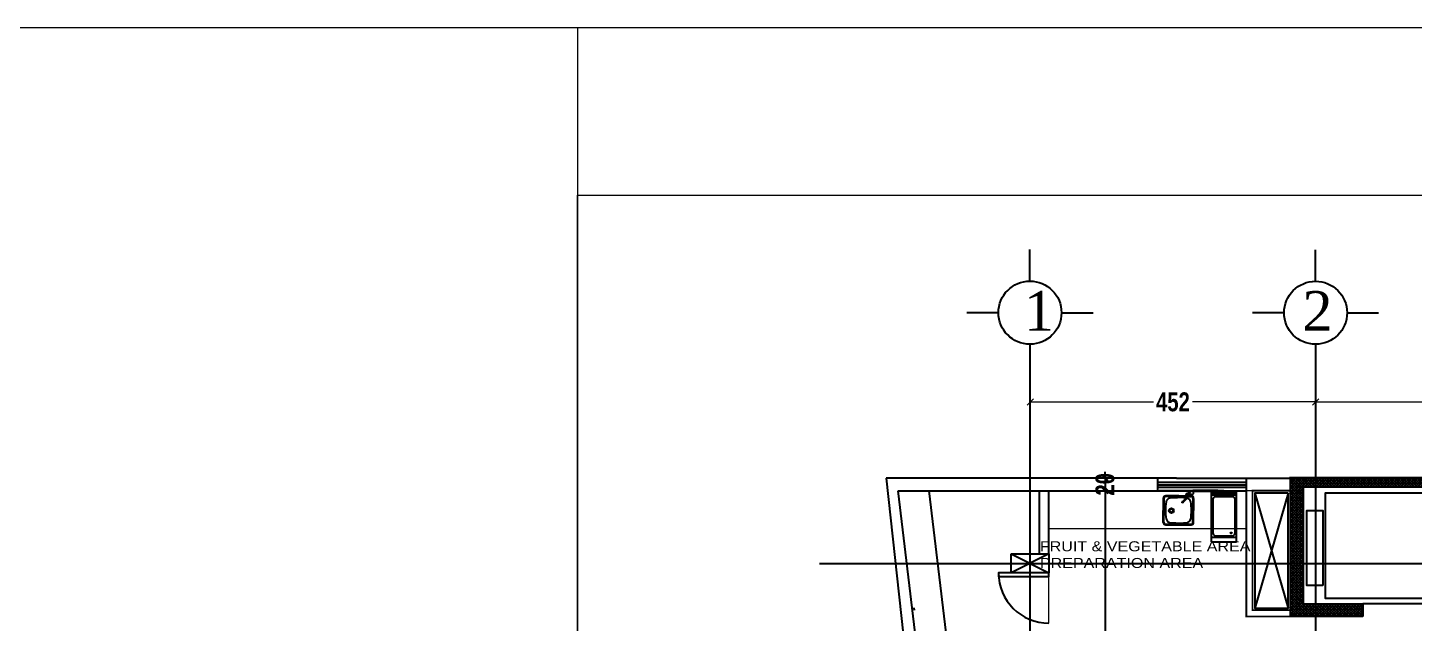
# Model space of a CAD drawing. Extents: x 285329 to 658348, y -83126 to -16980.
# Drawn here: x 344454 to 346654, y -39553 to -38609 of the extents above; entities that cross this region are included whole.
import ezdxf

# ---------------------------------------------------------------- set-up
doc = ezdxf.new("R2010")
doc.units = 0
doc.layers.get('0').update_dxf_attribs({"linetype": 'CONTINUOUS'})
doc.layers.get('DEFPOINTS').update_dxf_attribs({"color": 9, "linetype": 'CONTINUOUS'})
doc.layers.add('A-text function', color=30, linetype='CONTINUOUS', lineweight=20)
doc.layers.add('VIS', color=8, linetype='CONTINUOUS', lineweight=18)
for name, color, linetype in [('AXIS', 1, 'CONTINUOUS'), ('COLUMN', 5, 'CONTINUOUS'), ('FURNITURE', 4, 'CONTINUOUS'), ('K_COMPONENTI', 252, 'CONTINUOUS'), ('TEXT', 3, 'CONTINUOUS'), ('WALL', 7, 'CONTINUOUS')]:
    doc.layers.add(name, color=color, linetype=linetype)
doc.styles.add('ARIAL', font='BOD_CB.TTF', dxfattribs={"width": 1.2})
doc.styles.add('CITYBLUEPRINT', font='cityb___.ttf', dxfattribs={"width": 0.8})
doc.styles.add('style2', font='romantic.ttf', dxfattribs={"height": 50})
doc.dimstyles.new('50', dxfattribs={"dimtxt": 30, "dimasz": 10, "dimexe": 5, "dimexo": 6, "dimgap": 5, "dimtad": 0, "dimdec": 0, "dimdsep": 46, "dimtxsty": 'CITYBLUEPRINT', "dimblk1": 'OBLIQUE', "dimblk2": 'OBLIQUE', "dimsah": 1, "dimcen": 0.05, "dimdle": 0.03, "dimclre": 22, "dimclrt": 7, "dimadec": 0, "dimazin": 0, "dimtfac": 1, "dimtdec": 0, "dimtix": 1, "dimtmove": 0, "dimatfit": 3, "dimldrblk": 'OBLIQUE', "dimfxl": 1, "dimtolj": 1, "dimtzin": 0, "dimarcsym": 0})

# ---------------------------------------------------------------- blocks, each defined once
blk = doc.blocks.new('COLUMN')
at = {"layer": 'AXIS'}
for p, q in [((236924.7, -9644.3), (236984.7, -9674.3)), ((236984.7, -9644.3), (236924.7, -9674.3))]:
    blk.add_line(p, q, dxfattribs=at)
at = {"layer": 'COLUMN'}
blk.add_lwpolyline([(236924.7, -9644.3), (236984.7, -9644.3), (236984.7, -9674.3), (236924.7, -9674.3)], close=True, dxfattribs=at)
blk = doc.blocks.new('_Oblique')
at = {"color": 0, "lineweight": -2}
blk.add_line((-0.5, -0.5), (0.5, 0.5), dxfattribs=at)
blk = doc.blocks.new('*D2202')
at = {"layer": 'DEFPOINTS', "color": 0, "linetype": 'Continuous', "lineweight": 5, "transparency": 16777216}
for p in [(328031, -10833.2), (327578.5, -10845.6), (328031, -10845.6)]:
    blk.add_point(p, dxfattribs=at)
at = {"layer": 'VIS', "color": 22, "linetype": 'Continuous', "lineweight": -2, "transparency": 16777216}
for p, q in [((327578.5, -10839.6), (327578.5, -10828.2)), ((328031, -10839.6), (328031, -10828.2))]:
    blk.add_line(p, q, dxfattribs=at)
at = {"layer": 'VIS', "color": 24, "linetype": 'Continuous', "lineweight": -2, "transparency": 16777216}
for p, q in [((327578.5, -10833.2), (327773.9, -10833.2)), ((328031, -10833.2), (327835.6, -10833.2))]:
    blk.add_line(p, q, dxfattribs=at)
at = {"layer": 'VIS', "color": 24, "linetype": 'Continuous', "lineweight": -2, "transparency": 16777216, "xscale": 10, "yscale": 10, "zscale": 10, "rotation": 180}
blk.add_blockref('_Oblique', (327578.5, -10833.2), dxfattribs=at)
at = {"layer": 'VIS', "color": 24, "linetype": 'Continuous', "lineweight": -2, "transparency": 16777216, "xscale": 10, "yscale": 10, "zscale": 10}
blk.add_blockref('_Oblique', (328031, -10833.2), dxfattribs=at)
at = {"layer": 'VIS', "color": 30, "linetype": 'Continuous', "lineweight": 5, "transparency": 16777216, "insert": (327804.7, -10833.2), "char_height": 30, "attachment_point": 5, "style": 'CITYBLUEPRINT'}
blk.add_mtext('\\A1;452', dxfattribs=at)
blk = doc.blocks.new('*D2203')
at = {"layer": 'DEFPOINTS', "color": 0, "linetype": 'Continuous', "lineweight": 5, "transparency": 16777216}
for p in [(328671.3, -10833.2), (328671.3, -10833.2), (328031, -10845.6)]:
    blk.add_point(p, dxfattribs=at)
at = {"layer": 'VIS', "color": 24, "linetype": 'Continuous', "lineweight": -2, "transparency": 16777216}
for p, q in [((328030.9, -10833.2), (328317.6, -10833.2)), ((328671.3, -10833.2), (328384.6, -10833.2))]:
    blk.add_line(p, q, dxfattribs=at)
at = {"layer": 'VIS', "color": 22, "linetype": 'Continuous', "lineweight": -2, "transparency": 16777216}
for p, q in [((328031, -10839.6), (328031, -10828.2)), ((328671.3, -10827.2), (328671.3, -10828.2))]:
    blk.add_line(p, q, dxfattribs=at)
at = {"layer": 'VIS', "color": 24, "linetype": 'Continuous', "lineweight": -2, "transparency": 16777216, "xscale": 10, "yscale": 10, "zscale": 10, "rotation": 180}
blk.add_blockref('_Oblique', (328031, -10833.2), dxfattribs=at)
at = {"layer": 'VIS', "color": 24, "linetype": 'Continuous', "lineweight": -2, "transparency": 16777216, "xscale": 10, "yscale": 10, "zscale": 10}
blk.add_blockref('_Oblique', (328671.3, -10833.2), dxfattribs=at)
at = {"layer": 'VIS', "color": 30, "linetype": 'Continuous', "lineweight": 5, "transparency": 16777216, "insert": (328351.1, -10833.2), "char_height": 30, "attachment_point": 5, "style": 'CITYBLUEPRINT'}
blk.add_mtext('\\A1;640', dxfattribs=at)
blk = doc.blocks.new('*D2398')
at = {"layer": 'DEFPOINTS', "color": 0, "linetype": 'Continuous', "lineweight": 5, "transparency": 16777216}
for p in [(346156.5, -39323.1), (346156.5, -39342.8), (346163.1, -39342.8)]:
    blk.add_point(p, dxfattribs=at)
at = {"layer": 'VIS', "color": 22, "linetype": 'Continuous', "lineweight": -2, "transparency": 16777216}
for p, q in [((346162.5, -39323.1), (346168.1, -39323.1)), ((346162.5, -39342.8), (346168.1, -39342.8))]:
    blk.add_line(p, q, dxfattribs=at)
at = {"layer": 'VIS', "color": 0, "linetype": 'Continuous', "lineweight": -2, "transparency": 16777216}
for p, q in [((346163.1, -39323.1), (346163.1, -39313.1)), ((346163.1, -39323.1), (346163.1, -39342.8)), ((346163.1, -39342.8), (346163.1, -39352.8))]:
    blk.add_line(p, q, dxfattribs=at)
at = {"layer": 'VIS', "color": 0, "linetype": 'Continuous', "lineweight": -2, "transparency": 16777216, "xscale": 10, "yscale": 10, "zscale": 10}
for p, rotation in [((346163.1, -39323.1), 270), ((346163.1, -39342.8), 90)]:
    blk.add_blockref('_Oblique', p, dxfattribs=dict(at, rotation=rotation))
at = {"layer": 'VIS', "color": 7, "linetype": 'Continuous', "lineweight": 5, "transparency": 16777216, "insert": (346163.1, -39332.9), "char_height": 30, "attachment_point": 5, "rotation": 90, "style": 'CITYBLUEPRINT'}
blk.add_mtext('\\A1;20', dxfattribs=at)
blk = doc.blocks.new('*D2399')
at = {"layer": 'DEFPOINTS', "color": 0, "linetype": 'Continuous', "lineweight": 5, "transparency": 16777216}
for p in [(346156.5, -39342.8), (346161.3, -40165.7), (346163.1, -40165.7)]:
    blk.add_point(p, dxfattribs=at)
at = {"layer": 'VIS', "color": 22, "linetype": 'Continuous', "lineweight": -2, "transparency": 16777216}
for p, q in [((346162.5, -39342.8), (346168.1, -39342.8)), ((346167.3, -40165.7), (346168.1, -40165.7))]:
    blk.add_line(p, q, dxfattribs=at)
at = {"layer": 'VIS', "color": 0, "linetype": 'Continuous', "lineweight": -2, "transparency": 16777216}
for p, q in [((346163.1, -39342.8), (346163.1, -39723.3)), ((346163.1, -40165.7), (346163.1, -39785.2))]:
    blk.add_line(p, q, dxfattribs=at)
at = {"layer": 'VIS', "color": 0, "linetype": 'Continuous', "lineweight": -2, "transparency": 16777216, "xscale": 10, "yscale": 10, "zscale": 10}
for p, rotation in [((346163.1, -39342.8), 90), ((346163.1, -40165.7), 270)]:
    blk.add_blockref('_Oblique', p, dxfattribs=dict(at, rotation=rotation))
at = {"layer": 'VIS', "color": 7, "linetype": 'Continuous', "lineweight": 5, "transparency": 16777216, "insert": (346163.1, -39754.2), "char_height": 30, "attachment_point": 5, "rotation": 90, "style": 'CITYBLUEPRINT'}
blk.add_mtext('\\A1;823', dxfattribs=at)
blk = doc.blocks.new('huy')
at = {"layer": 'AXIS'}
h = blk.add_hatch(dxfattribs=at)
h.set_pattern_fill('ANSI37', color=256, style=0)
h.set_pattern_definition([(45, (-12919.7087, 458.9356), (-2.24506403, 2.24506403), []), (135, (-12919.7087, 458.9356), (-2.24506403, -2.24506403), [])])
h.paths.add_polyline_path([(322259.9, -40340.6), (322280.3, -40340.6), (322280.3, -40155.5), (322259.9, -40155.5)], flags=17)
h.paths.add_polyline_path([(322259.9, -40340.6), (322259.9, -40360.6), (322375, -40360.6), (322375, -40340.6)])
h.paths.add_polyline_path([(322259.9, -40140.5), (322259.9, -40155.5), (322500, -40155.5), (322500, -40340.6), (322490, -40340.6), (322490, -40360.6), (322520, -40360.6), (322520, -40140.5)])
at = {"layer": 'FURNITURE'}
blk.add_line((322490, -40340.6), (322375, -40340.6), dxfattribs=at)
at = {"layer": 'FURNITURE', "ltscale": 3}
for points in [[(322490.6, -40165), (322314.9, -40165), (322314.9, -40331.4), (322490.6, -40331.4)], [(322311.5, -40311.6), (322286.2, -40311.6), (322286.2, -40192.7), (322311.5, -40192.7)]]:
    blk.add_lwpolyline(points, close=True, dxfattribs=at)
at = {"layer": 'WALL', "ltscale": 3}
blk.add_line((322259.9, -40140.5), (322425, -40140.5), dxfattribs=at)
blk.add_line((322259.9, -40140.5), (322425, -40140.5), dxfattribs=at)
blk.add_line((322259.9, -40140.5), (322425, -40140.5), dxfattribs=at)
at = {"layer": 'WALL', "linetype": 'Continuous', "const_width": 3}
for points in [[(322375, -40360.6), (322259.9, -40360.6), (322259.9, -40140.5), (322485, -40140.5)], [(322259.9, -40140.5), (322425, -40140.5)], [(322259.9, -40140.5), (322425, -40140.5)], [(322490, -40340.6), (322500, -40340.6), (322500, -40155.5), (322280.3, -40155.5), (322280.3, -40340.6), (322375, -40340.6)], [(322485, -40140.5), (322520, -40140.5), (322520, -40360.6), (322490, -40360.6)], [(322375, -40340.6), (322375, -40360.6)], [(322490, -40340.6), (322490, -40360.6)], [(322500, -40340.6), (322490, -40340.6), (322490, -40360.6)]]:
    blk.add_lwpolyline(points, dxfattribs=at)
blk = doc.blocks.new('cbcb')
at = {"layer": 'AXIS'}
for p, q in [((327577.9, -10641.6), (327577.9, -10591.6)), ((328031, -10641.7), (328031, -10591.7)), ((327527.9, -10691.6), (327477.9, -10691.6)), ((327627.9, -10691.6), (327677.9, -10691.6)), ((327981, -10691.7), (327931, -10691.7)), ((328081, -10691.7), (328131, -10691.7)), ((327577.9, -10741.6), (327577.9, -14318.5)), ((327577.9, -10741.6), (327577.9, -10791.6)), ((328031, -10741.7), (328030.4, -14326.1)), ((328031, -10741.7), (328031, -10791.7)), ((327244.3, -11089.2), (329572, -11089.2))]:
    blk.add_line(p, q, dxfattribs=at)
for centre in [(327577.9, -10691.6), (328031, -10691.7)]:
    blk.add_circle(centre, 50, dxfattribs=at)
at = {"layer": 'WALL', "linetype": 'Continuous'}
blk.add_blockref('COLUMN', (90623.2, -1429.9), dxfattribs=at)
at = {"layer": 'TEXT', "char_height": 63, "width": 240.461, "attachment_point": 1, "style": 'style2'}
for s, insert in [('1', (327568.3, -10657.2)), ('2', (328010.2, -10657.3))]:
    blk.add_mtext(s, dxfattribs=dict(at, insert=insert))
at = {"layer": 'VIS', "linetype": 'Continuous', "lineweight": 5}
dim = blk.add_linear_dim(base=(328030.9661, -10833.1982), p1=(327578.4893, -10845.6435), p2=(328030.9661, -10845.6435), dimstyle='50', dxfattribs=at)
dim.commit()
dim.dimension.update_dxf_attribs({"geometry": '*D2202', "text_midpoint": (327804.7277, -10833.1982)})
dim = blk.add_linear_dim(base=(328671.3, -10833.2), p1=(328031, -10845.6), p2=(328671.3, -10833.2), dimstyle='50', override={"dimtmove": 1}, dxfattribs=at)
dim.commit()
dim.dimension.update_dxf_attribs({"geometry": '*D2203', "text_midpoint": (328351.1, -10833.2)})

msp = doc.modelspace()

# ---------------------------------------------------------------- linework, layer by layer
at = {"layer": 'AXIS'}
for p, q in [((346453.79, -39346.69), (346400.72, -39529.07)), ((346400.72, -39346.69), (346453.79, -39529.07)), ((345942.18, -39458.25), (348038.56, -39458.25))]:
    msp.add_line(p, q, dxfattribs=at)
at = {"layer": 'COLUMN', "linetype": 'Continuous', "lineweight": 5}
msp.add_lwpolyline([(348276.56, -38874.39), (348276.56, -43074.39), (345326.56, -43074.39), (345326.56, -38874.39)], close=True, dxfattribs=at)
at = {"layer": 'FURNITURE', "ltscale": 3}
for p, q in [((346276.54, -39323.08), (346486.69, -39323.08)), ((346246.94, -39329.54), (346387.08, -39329.54)), ((346246.94, -39337.54), (346387.08, -39337.54)), ((346246.94, -39343.08), (346387.08, -39343.08))]:
    msp.add_line(p, q, dxfattribs=at)
at = {"layer": 'FURNITURE', "flags": 128}
msp.add_lwpolyline([(346074.07, -39473.25), (345994.1, -39473.25), (345994.1, -39479.25), (346074.07, -39479.25), (346074.07, -39473.25)], dxfattribs=at)
at = {"layer": 'FURNITURE'}
msp.add_arc((346074.07, -39473.25), 79.96, 180, 270, dxfattribs=at)
at = {"layer": 'K_COMPONENTI'}
for p, q in [((345933.8, -39757.77), (345883.9, -39343.08)), ((346331.84, -39423.85), (346331.84, -39342.74)), ((345859.9, -39528.69), (345860.38, -39532.67))]:
    msp.add_line(p, q, dxfattribs=at)
at = {"layer": 'K_COMPONENTI', "linetype": 'Continuous'}
for p, q in [((346342.23, -39342.74), (346302.23, -39342.74)), ((346304.98, -39343.49), (346339.48, -39343.49)), ((346334.59, -39349.49), (346334.59, -39343.49)), ((346337.33, -39343.49), (346337.33, -39349.49)), ((346338.32, -39349.46), (346338.32, -39343.49)), ((346340.83, -39343.49), (346340.83, -39349.49)), ((346341.82, -39349.46), (346341.82, -39343.49)), ((346344.33, -39343.49), (346344.33, -39349.49)), ((346345.32, -39349.46), (346345.32, -39343.49)), ((346347.83, -39343.49), (346347.83, -39349.49)), ((346348.82, -39349.46), (346348.82, -39343.49)), ((346351.33, -39343.49), (346351.33, -39349.49)), ((346352.32, -39349.46), (346352.32, -39343.49)), ((346354.83, -39343.49), (346354.83, -39349.49)), ((346355.82, -39349.46), (346355.82, -39343.49)), ((346358.33, -39343.49), (346358.33, -39349.49)), ((346359.32, -39349.46), (346359.32, -39343.49)), ((346361.83, -39343.49), (346361.83, -39349.49)), ((346362.82, -39349.46), (346362.82, -39343.49)), ((346365.33, -39343.49), (346365.33, -39349.49)), ((346366.32, -39349.46), (346366.32, -39343.49)), ((346369.09, -39343.49), (346369.09, -39349.49)), ((346371.84, -39423.85), (346371.84, -39342.74)), ((346255.54, -39355.15), (346255.54, -39374.15)), ((346256.54, -39355.15), (346256.54, -39374.15)), ((346259.91, -39351.15), (346259.54, -39351.15)), ((346263.46, -39352.15), (346259.54, -39352.15)), ((346280.1, -39351.15), (346259.91, -39351.15)), ((346279.19, -39352.15), (346263.46, -39352.15)), ((346279.19, -39352.15), (346299.54, -39352.15)), ((346280.1, -39351.15), (346299.54, -39351.15)), ((346285.24, -39361.3), (346285.4, -39361.03)), ((346285.24, -39361.3), (346285.4, -39361.03)), ((346285.31, -39361.23), (346285.24, -39361.3)), ((346285.25, -39361.61), (346285.24, -39361.3)), ((346285.24, -39361.3), (346285.25, -39361.61)), ((346285.25, -39361.61), (346285.32, -39361.54)), ((346285.4, -39361.88), (346285.25, -39361.61)), ((346285.4, -39361.88), (346285.25, -39361.61)), ((346285.82, -39360.72), (346285.31, -39361.23)), ((346285.46, -39360.97), (346285.31, -39361.23)), ((346285.32, -39361.54), (346285.31, -39361.23)), ((346285.87, -39360.98), (346285.32, -39361.54)), ((346285.32, -39361.54), (346285.48, -39361.8)), ((346285.46, -39360.97), (346285.4, -39361.03)), ((346285.48, -39361.8), (346285.4, -39361.88)), ((346285.67, -39362.03), (346285.4, -39361.88)), ((346285.67, -39362.03), (346285.4, -39361.88)), ((346285.92, -39360.51), (346285.46, -39360.97)), ((346286.04, -39361.23), (346285.48, -39361.8)), ((346285.48, -39361.8), (346285.74, -39361.96)), ((346285.74, -39361.96), (346285.67, -39362.03)), ((346285.98, -39362.03), (346285.67, -39362.03)), ((346285.98, -39362.03), (346285.67, -39362.03)), ((346286.3, -39361.41), (346285.74, -39361.96)), ((346285.74, -39361.96), (346286.05, -39361.96)), ((346285.82, -39360.72), (346286.71, -39359.83)), ((346285.82, -39360.72), (346285.92, -39360.51)), ((346285.87, -39360.98), (346285.82, -39360.72)), ((346285.87, -39360.98), (346286.83, -39360.02)), ((346286.04, -39361.23), (346285.87, -39360.98)), ((346285.92, -39360.51), (346286.71, -39359.72)), ((346286.25, -39361.88), (346285.98, -39362.03)), ((346286.25, -39361.88), (346285.98, -39362.03)), ((346285.98, -39362.03), (346286.05, -39361.96)), ((346286.04, -39361.23), (346287.03, -39360.25)), ((346286.3, -39361.41), (346286.04, -39361.23)), ((346286.56, -39361.45), (346286.05, -39361.96)), ((346286.31, -39361.82), (346286.05, -39361.96)), ((346286.25, -39361.88), (346286.31, -39361.82)), ((346286.3, -39361.41), (346287.25, -39360.45)), ((346286.56, -39361.45), (346286.3, -39361.41)), ((346286.77, -39361.36), (346286.31, -39361.82)), ((346286.56, -39361.45), (346287.45, -39360.56)), ((346286.56, -39361.45), (346286.77, -39361.36)), ((346286.71, -39359.83), (346287.74, -39358.8)), ((346286.71, -39359.72), (346287.63, -39358.8)), ((346286.71, -39359.83), (346286.71, -39359.72)), ((346286.83, -39360.02), (346286.71, -39359.83)), ((346286.77, -39361.36), (346287.56, -39360.57)), ((346286.83, -39360.02), (346287.93, -39358.92)), ((346287.03, -39360.25), (346286.83, -39360.02)), ((346287.03, -39360.25), (346288.16, -39359.12)), ((346287.25, -39360.45), (346287.03, -39360.25)), ((346287.25, -39360.45), (346288.36, -39359.34)), ((346287.45, -39360.56), (346287.25, -39360.45)), ((346287.45, -39360.56), (346288.47, -39359.54)), ((346287.56, -39360.57), (346287.45, -39360.56)), ((346287.56, -39360.57), (346288.48, -39359.65)), ((346288.42, -39358.01), (346287.63, -39358.8)), ((346287.74, -39358.8), (346287.63, -39358.8)), ((346287.74, -39358.8), (346288.6, -39357.94)), ((346287.93, -39358.92), (346287.74, -39358.8)), ((346287.93, -39358.92), (346288.87, -39357.99)), ((346288.16, -39359.12), (346287.93, -39358.92)), ((346288.16, -39359.12), (346289.12, -39358.16)), ((346288.36, -39359.34), (346288.16, -39359.12)), ((346288.36, -39359.34), (346289.29, -39358.41)), ((346288.47, -39359.54), (346288.36, -39359.34)), ((346288.42, -39358.02), (346288.39, -39358.05)), ((346288.42, -39358.02), (346288.39, -39358.05)), ((346288.42, -39358.02), (346297.83, -39348.61)), ((346288.42, -39358.02), (346297.83, -39348.61)), ((346288.43, -39358), (346288.42, -39358.01)), ((346288.44, -39358), (346288.42, -39358.02)), ((346288.42, -39358.01), (346288.42, -39358.01)), ((346288.42, -39358.01), (346288.42, -39358.01)), ((346288.42, -39358.01), (346288.42, -39358.01)), ((346297.83, -39348.61), (346288.44, -39358)), ((346288.44, -39358), (346288.47, -39357.98)), ((346297.84, -39348.61), (346288.47, -39357.98)), ((346288.51, -39357.96), (346288.47, -39357.98)), ((346288.47, -39359.54), (346289.33, -39358.68)), ((346288.48, -39359.65), (346288.47, -39359.54)), ((346288.48, -39359.65), (346289.27, -39358.86)), ((346297.86, -39348.61), (346288.51, -39357.96)), ((346288.54, -39357.95), (346288.51, -39357.96)), ((346297.89, -39348.61), (346288.54, -39357.95)), ((346288.54, -39357.95), (346288.58, -39357.95)), ((346297.92, -39348.61), (346288.58, -39357.95)), ((346288.58, -39357.95), (346288.62, -39357.94)), ((346297.95, -39348.61), (346288.62, -39357.94)), ((346288.62, -39357.94), (346288.66, -39357.94)), ((346297.99, -39348.61), (346288.66, -39357.94)), ((346288.66, -39357.94), (346288.7, -39357.94)), ((346298.03, -39348.61), (346288.7, -39357.94)), ((346288.74, -39357.95), (346288.7, -39357.94)), ((346298.07, -39348.61), (346288.74, -39357.95)), ((346288.78, -39357.96), (346288.74, -39357.95)), ((346298.13, -39348.61), (346288.78, -39357.96)), ((346288.78, -39357.96), (346288.83, -39357.97)), ((346298.18, -39348.62), (346288.83, -39357.97)), ((346288.83, -39357.97), (346288.87, -39357.99)), ((346298.24, -39348.62), (346288.87, -39357.99)), ((346288.87, -39357.99), (346288.91, -39358.01)), ((346298.3, -39348.62), (346288.91, -39358.01)), ((346288.91, -39358.01), (346288.95, -39358.03)), ((346298.36, -39348.62), (346288.95, -39358.03)), ((346289, -39358.05), (346288.95, -39358.03)), ((346298.42, -39348.63), (346289, -39358.05)), ((346289.04, -39358.08), (346289, -39358.05)), ((346298.49, -39348.63), (346289.04, -39358.08)), ((346289.04, -39358.08), (346289.07, -39358.11)), ((346298.55, -39348.63), (346289.07, -39358.11)), ((346289.07, -39358.11), (346289.11, -39358.15)), ((346298.62, -39348.64), (346289.11, -39358.15)), ((346289.11, -39358.15), (346289.14, -39358.18)), ((346298.69, -39348.64), (346289.14, -39358.18)), ((346289.14, -39358.18), (346289.18, -39358.22)), ((346298.75, -39348.64), (346289.18, -39358.22)), ((346289.21, -39358.26), (346289.18, -39358.22)), ((346298.82, -39348.65), (346289.21, -39358.26)), ((346289.23, -39358.3), (346289.21, -39358.26)), ((346298.88, -39348.65), (346289.23, -39358.3)), ((346289.23, -39358.3), (346289.26, -39358.34)), ((346299.41, -39348.7), (346289.24, -39358.87)), ((346289.26, -39358.84), (346289.24, -39358.87)), ((346298.94, -39348.66), (346289.26, -39358.34)), ((346299.41, -39348.7), (346289.26, -39358.84)), ((346289.26, -39358.34), (346289.28, -39358.38)), ((346289.29, -39358.81), (346289.26, -39358.84)), ((346289.27, -39358.86), (346289.28, -39358.83)), ((346299, -39348.66), (346289.28, -39358.38)), ((346289.28, -39358.38), (346289.3, -39358.43)), ((346299.4, -39348.7), (346289.29, -39358.81)), ((346289.29, -39358.81), (346289.3, -39358.78)), ((346299.05, -39348.67), (346289.3, -39358.43)), ((346299.39, -39348.7), (346289.3, -39358.78)), ((346289.3, -39358.43), (346289.31, -39358.47)), ((346289.3, -39358.78), (346289.32, -39358.75)), ((346299.11, -39348.67), (346289.31, -39358.47)), ((346289.32, -39358.51), (346289.31, -39358.47)), ((346299.16, -39348.68), (346289.32, -39358.51)), ((346299.37, -39348.7), (346289.32, -39358.75)), ((346289.33, -39358.55), (346289.32, -39358.51)), ((346289.33, -39358.71), (346289.32, -39358.75)), ((346299.2, -39348.68), (346289.33, -39358.55)), ((346299.24, -39348.69), (346289.33, -39358.59)), ((346299.28, -39348.69), (346289.33, -39358.64)), ((346299.31, -39348.69), (346289.33, -39358.67)), ((346299.34, -39348.7), (346289.33, -39358.71)), ((346289.33, -39358.55), (346289.33, -39358.59)), ((346289.33, -39358.59), (346289.33, -39358.64)), ((346289.33, -39358.64), (346289.33, -39358.67)), ((346289.33, -39358.67), (346289.33, -39358.71)), ((346302.54, -39355.15), (346302.54, -39374.15)), ((346303.54, -39355.15), (346303.54, -39374.15)), ((346371.84, -39350.24), (346331.84, -39350.24)), ((346334.35, -39356.49), (346334.35, -39410.39)), ((346369.09, -39349.49), (346334.59, -39349.49)), ((346337.33, -39345.89), (346338.32, -39345.89)), ((346338.32, -39346.88), (346337.33, -39346.88)), ((346365.35, -39352.49), (346338.35, -39352.49)), ((346340.83, -39345.89), (346341.82, -39345.89)), ((346341.82, -39346.88), (346340.83, -39346.88)), ((346344.33, -39345.89), (346345.32, -39345.89)), ((346345.32, -39346.88), (346344.33, -39346.88)), ((346347.83, -39345.89), (346348.82, -39345.89)), ((346348.82, -39346.88), (346347.83, -39346.88)), ((346351.33, -39345.89), (346352.32, -39345.89)), ((346352.32, -39346.88), (346351.33, -39346.88)), ((346354.83, -39345.89), (346355.82, -39345.89)), ((346355.82, -39346.88), (346354.83, -39346.88)), ((346358.33, -39345.89), (346359.32, -39345.89)), ((346359.32, -39346.88), (346358.33, -39346.88)), ((346361.83, -39345.89), (346362.82, -39345.89)), ((346362.82, -39346.88), (346361.83, -39346.88)), ((346365.33, -39345.89), (346366.32, -39345.89)), ((346366.32, -39346.88), (346365.33, -39346.88)), ((346369.35, -39410.39), (346369.35, -39356.49)), ((346255.54, -39393.15), (346255.54, -39374.15)), ((346256.54, -39393.15), (346256.54, -39374.15)), ((346302.54, -39393.15), (346302.54, -39374.15)), ((346303.54, -39393.15), (346303.54, -39374.15)), ((346259.54, -39396.15), (346299.54, -39396.15)), ((346259.54, -39397.15), (346299.54, -39397.15)), ((346371.84, -39416.96), (346331.84, -39416.96)), ((346331.84, -39423.85), (346371.84, -39423.85)), ((346338.35, -39414.39), (346365.35, -39414.39))]:
    msp.add_line(p, q, dxfattribs=at)
for centre, radius in [((346268.35, -39374.65), 3.8), ((346268.35, -39374.65), 2.75), ((346363.25, -39410.07), 0.94)]:
    msp.add_circle(centre, radius, dxfattribs=at)
for centre, radius, start, end in [((346289.42, -39331.43), 16.26, 279.85536, 305.70872), ((346300.96, -39346.32), 2.65, 247.26415, 140.42152), ((346259.54, -39355.15), 4, 90, 180), ((346259.54, -39355.15), 3, 90, 180), ((346333.84, -39374.15), 75, 169.61876, 180), ((346267.45, -39361.99), 7.5, 101.52306, 169.61876), ((346267.45, -39361.99), 7.5, 97.23, 101.52306), ((346284.04, -39611.99), 258.04, 91.89752, 93.89602), ((346284.04, -39611.99), 258.04, 89.99862, 91.89752), ((346284.04, -39415.4), 61.45, 82.01119, 89.99912), ((346292.45, -39348.42), 1, 103.84283, 283.84283), ((346291.64, -39361.99), 7.5, 10.38124, 82.77), ((346297.66, -39364.86), 16.26, 81.97695, 107.8303), ((346225.24, -39374.15), 75, 0, 10.38124), ((346299.54, -39355.15), 4, 0, 90), ((346299.54, -39355.15), 3, 0, 90), ((346338.35, -39356.49), 4, 90, 180), ((346365.35, -39356.49), 4, 0, 90), ((346333.84, -39374.15), 75, 180, 190.38124), ((346267.45, -39386.31), 7.5, 190.38124, 262.77), ((346291.64, -39386.31), 7.5, 277.23, 349.61876), ((346225.24, -39374.15), 75, 349.61876, 0), ((346259.54, -39393.15), 4, 180, 270), ((346259.54, -39393.15), 3, 180, 270), ((346284.04, -39136.31), 258.04, 266.10398, 270.00138), ((346284.04, -39332.9), 61.45, 270.00088, 277.98881), ((346299.54, -39393.15), 3, 270, 0), ((346299.54, -39393.15), 4, 270, 0), ((346338.35, -39410.39), 4, 180, 270), ((346365.35, -39410.39), 4, 270, 0)]:
    msp.add_arc(centre, radius, start, end, dxfattribs=at)
at = {"layer": 'VIS', "linetype": 'Continuous', "lineweight": 5}
for p, q in [((361056.47, -38608.69), (326417.03, -38608.69)), ((345326.56, -38608.69), (345326.56, -43858.69)), ((346050.37, -39342.81), (346416.69, -39342.81)), ((346074.07, -39402.81), (346387.08, -39402.81)), ((346074.07, -39553.21), (346074.07, -39473.25))]:
    msp.add_line(p, q, dxfattribs=at)
at = {"layer": 'WALL', "linetype": 'Continuous', "ltscale": 3}
for p, q in [((345816.2, -39323.08), (345871.91, -39838.54)), ((346276.54, -39323.08), (345816.2, -39323.08)), ((346246.94, -39343.08), (346246.94, -39323.08)), ((345891.91, -39817.77), (345834.79, -39343.08)), ((345834.79, -39343.08), (346276.54, -39343.08)), ((346059.07, -39443.25), (346059.07, -39343.08)), ((346074.07, -39443.25), (346074.07, -39343.08))]:
    msp.add_line(p, q, dxfattribs=at)
at = {"layer": 'WALL', "linetype": 'Continuous'}
msp.add_line((346246.94, -39333.54), (346387.08, -39333.54), dxfattribs=at)
at = {"layer": 'WALL', "ltscale": 3}
msp.add_line((346351.64, -39343.08), (346249.12, -39343.08), dxfattribs=at)
msp.add_line((346351.64, -39343.08), (346249.12, -39343.08), dxfattribs=at)
at = {"layer": 'WALL', "linetype": 'Continuous', "const_width": 3}
for points in [[(346457.08, -39323.08), (346397.08, -39323.08), (346387.08, -39323.08), (346387.08, -39532.51), (346387.08, -39542.51), (346457.08, -39542.51)], [(346457.08, -39323.08), (346457.08, -39343.08), (346397.08, -39343.08), (346397.08, -39532.51), (346457.08, -39532.51), (346457.08, -39343.08)]]:
    msp.add_lwpolyline(points, dxfattribs=at)
at = {"layer": 'WALL', "linetype": 'Continuous', "ltscale": 3}
msp.add_lwpolyline([(346246.94, -39343.08), (346286.94, -39343.08)], dxfattribs=at)
at = {"layer": 'WALL', "linetype": 'Continuous'}
msp.add_lwpolyline([(346453.79, -39346.69), (346400.72, -39346.69), (346400.72, -39529.07), (346453.79, -39529.07)], close=True, dxfattribs=at)

# ---------------------------------------------------------------- block references
at = {"layer": 'VIS', "linetype": 'Continuous', "lineweight": 5}
for name, p in [('cbcb', (18466.12, -28369.04)), ('huy', (24197.19, 818.07))]:
    msp.add_blockref(name, p, dxfattribs=at)

# ---------------------------------------------------------------- texts
at = {"layer": 'A-text function', "insert": (346059.72, -39423.21), "char_height": 15.876, "width": 480.9674, "attachment_point": 1, "style": 'ARIAL'}
msp.add_mtext('FRUIT & VEGETABLE AREA PREPARATION AREA', dxfattribs=at)

# ---------------------------------------------------------------- dimensions: what is measured, and where the dimension line sits
at = {"layer": 'VIS', "linetype": 'Continuous', "lineweight": 5}
dim = msp.add_linear_dim(base=(346163.13, -39342.81), p1=(346156.54, -39323.08), p2=(346156.54, -39342.81), angle=90, dimstyle='50', dxfattribs=at)
dim.commit()
dim.dimension.update_dxf_attribs({"geometry": '*D2398', "text_midpoint": (346163.13, -39332.95)})
dim = msp.add_linear_dim(base=(346163.13, -40165.67), p1=(346156.54, -39342.81), p2=(346161.27, -40165.67), angle=90, dimstyle='50', override={"dimtmove": 1}, dxfattribs=at)
dim.commit()
dim.dimension.update_dxf_attribs({"geometry": '*D2399', "text_midpoint": (346163.13, -39754.24)})

doc.saveas('drawing.dxf')
